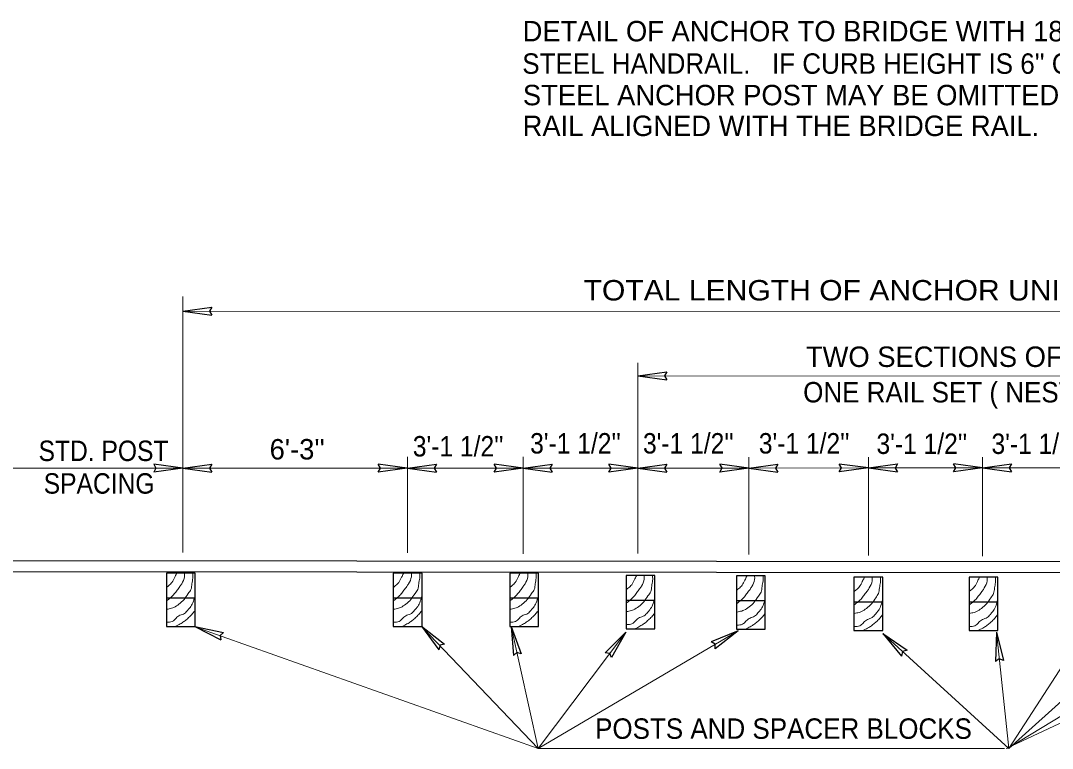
# Model space of a CAD drawing. Extents: x -68 to 845, y -11 to 259.
# Drawn here: x 518.7 to 578.7, y 58.4 to 100.7 of the extents above; entities that cross this region are included whole.
import ezdxf

# ---------------------------------------------------------------- set-up
doc = ezdxf.new("R2010")
doc.units = 0
doc.header["$LTSCALE"] = 0.48
doc.layers.add('1', color=7, linetype='Continuous', lineweight=13)
doc.layers.add('2', color=7, linetype='Continuous', lineweight=13)

msp = doc.modelspace()

# ---------------------------------------------------------------- linework, layer by layer
at = {"layer": '1'}
for p, q in [((528.1445, 69.7348), (528.1445, 84.6178)), ((528.1445, 83.7668), (606.4293, 83.7073)), ((554.5858, 69.6826), (554.5858, 80.7673)), ((554.5858, 80.0101), (606.4293, 79.9707)), ((541.1968, 69.7137), (541.1968, 75.295)), ((547.9224, 69.6514), (547.9224, 75.2899)), ((561.0312, 69.6202), (561.0312, 75.2799)), ((567.9747, 69.5579), (567.9747, 75.2747)), ((574.6069, 69.5267), (574.6069, 75.2696)), ((528.117, 74.6335), (515.959, 74.6367)), ((528.0328, 74.6335), (541.1843, 74.6392)), ((567.9747, 74.6508), (561.0317, 74.6478)), ((567.9747, 74.6508), (574.6069, 74.6536)), ((574.6069, 74.6536), (581.4198, 74.6566))]:
    msp.add_line(p, q, dxfattribs=at)
at = {"layer": '1', "lineweight": 25}
for p, q in [((528.1447, 83.766), (529.8309, 83.9963)), ((528.1447, 83.766), (529.8306, 83.533)), ((554.5861, 80.0092), (556.2722, 80.2396)), ((554.5861, 80.0092), (556.2719, 79.7763)), ((528.1442, 74.6334), (526.4582, 74.4025)), ((528.1442, 74.6334), (526.4584, 74.8658)), ((528.1446, 74.6335), (529.8305, 74.8659)), ((528.1446, 74.6335), (529.8307, 74.4026)), ((541.184, 74.64), (539.498, 74.8709)), ((541.184, 74.64), (539.4981, 74.4076)), ((541.2043, 74.6383), (542.8903, 74.8708)), ((541.2043, 74.6383), (542.8904, 74.4074)), ((547.9203, 74.642), (546.2342, 74.8729)), ((547.9203, 74.642), (546.2344, 74.4096)), ((547.9236, 74.6421), (549.6096, 74.8746)), ((547.9236, 74.6421), (549.6097, 74.4112)), ((554.5855, 74.645), (552.8994, 74.8759)), ((554.5855, 74.645), (552.8996, 74.4126)), ((554.5859, 74.645), (556.2718, 74.8773)), ((554.5859, 74.645), (556.272, 74.4141)), ((561.0308, 74.6478), (559.3447, 74.8787)), ((561.0308, 74.6478), (559.345, 74.4153)), ((561.0313, 74.6478), (562.7173, 74.8802)), ((561.0313, 74.6478), (562.7173, 74.4168)), ((567.9746, 74.6508), (566.2885, 74.8817)), ((567.9746, 74.6508), (566.2887, 74.4183)), ((567.9747, 74.6508), (569.6606, 74.8831)), ((567.9747, 74.6508), (569.6608, 74.4198)), ((574.606, 74.6537), (572.9199, 74.8846)), ((574.606, 74.6537), (572.9201, 74.4213)), ((574.6074, 74.6538), (576.2932, 74.8862)), ((574.6074, 74.6538), (576.2934, 74.4228)), ((595.547, 69.1767), (515.959, 69.2602)), ((596.113, 68.5297), (515.959, 68.6132)), ((527.1948, 68.4579), (527.1948, 65.4393)), ((540.3747, 68.4579), (540.3747, 65.4393)), ((547.1398, 68.4579), (547.1398, 65.4393)), ((553.905, 68.3233), (553.905, 65.3045)), ((560.3197, 68.2963), (560.3197, 65.2776)), ((567.1387, 68.2153), (567.1387, 65.1966)), ((573.8231, 68.2153), (573.8231, 65.1966)), ((527.1948, 67.1103), (528.8658, 67.1103)), ((540.3747, 67.1103), (542.0458, 67.1103)), ((547.1398, 67.1103), (548.8108, 67.1103)), ((553.905, 66.9756), (555.576, 66.9756)), ((560.3197, 66.9486), (561.9908, 66.9486)), ((567.1387, 66.8678), (568.8098, 66.8678)), ((573.8231, 66.8678), (575.4941, 66.8678)), ((528.8499, 65.4347), (530.5168, 65.0917)), ((528.8499, 65.4347), (530.3626, 64.6549)), ((542.0156, 65.4576), (543.3576, 64.4109)), ((542.0156, 65.4576), (543.0255, 64.0877)), ((547.227, 65.4388), (547.8113, 63.8404)), ((547.227, 65.4388), (547.3586, 63.7421)), ((553.8914, 65.1085), (552.6879, 63.9053)), ((553.8914, 65.1085), (553.057, 63.6253)), ((560.4136, 65.1875), (558.839, 64.5417)), ((560.4136, 65.1875), (559.0716, 64.141)), ((568.8218, 65.0288), (570.2226, 64.0624)), ((568.8218, 65.0288), (569.9101, 63.7204)), ((575.4219, 65.1079), (575.367, 63.407)), ((575.4219, 65.1079), (575.8278, 63.4551))]:
    msp.add_line(p, q, dxfattribs=at)
for points in [[(529.8309, 83.9963), (529.7003, 83.7624), (529.8306, 83.533)], [(556.2722, 80.2396), (556.1417, 80.0057), (556.2719, 79.7763)], [(526.4584, 74.8658), (526.5888, 74.6317), (526.4582, 74.4025)], [(529.8305, 74.8659), (529.7001, 74.6317), (529.8307, 74.4026)], [(539.4981, 74.4076), (539.6285, 74.6418), (539.498, 74.8709)], [(542.8903, 74.8708), (542.7599, 74.6367), (542.8904, 74.4074)], [(546.2344, 74.4096), (546.3647, 74.6437), (546.2342, 74.8729)], [(549.6096, 74.8746), (549.4792, 74.6404), (549.6097, 74.4112)], [(552.8996, 74.4126), (553.0299, 74.6467), (552.8994, 74.8759)], [(556.2718, 74.8773), (556.1414, 74.6432), (556.272, 74.4141)], [(559.345, 74.4153), (559.4753, 74.6495), (559.3447, 74.8787)], [(562.7173, 74.8802), (562.5868, 74.646), (562.7173, 74.4168)], [(566.2887, 74.4183), (566.419, 74.6525), (566.2885, 74.8817)], [(569.6606, 74.8831), (569.5303, 74.649), (569.6608, 74.4198)], [(572.9201, 74.4213), (573.0504, 74.6554), (572.9199, 74.8846)], [(576.2932, 74.8862), (576.1629, 74.652), (576.2934, 74.4228)], [(527.1948, 65.4393), (528.8658, 65.4393), (528.8658, 68.4579)], [(540.3747, 65.4393), (542.0458, 65.4393), (542.0458, 68.4579)], [(547.1398, 65.4393), (548.8108, 65.4393), (548.8108, 68.4579)], [(553.905, 65.3045), (555.576, 65.3045), (555.576, 68.3233)], [(560.3197, 65.2776), (561.9908, 65.2776), (561.9908, 68.2963)], [(567.1387, 65.1966), (568.8098, 65.1966), (568.8098, 68.2153)], [(573.8231, 65.1966), (575.4941, 65.1966), (575.4941, 68.2153)], [(530.5168, 65.0917), (530.3159, 64.9145), (530.3626, 64.6549)], [(543.3576, 64.4109), (543.0988, 64.3412), (543.0255, 64.0877)], [(559.0716, 64.141), (559.067, 64.4088), (558.839, 64.5417)], [(547.8113, 63.8404), (547.5549, 63.9182), (547.3586, 63.7421)], [(553.057, 63.6253), (552.9494, 63.8707), (552.6879, 63.9053)], [(570.2226, 64.0624), (569.9684, 63.9777), (569.9101, 63.7204)], [(575.8278, 63.4551), (575.5814, 63.5605), (575.367, 63.407)]]:
    msp.add_lwpolyline(points, dxfattribs=at)
at = {"layer": '1'}
msp.add_lwpolyline([(541.2041, 74.6392), (547.9224, 74.6421), (554.5858, 74.645), (561.0312, 74.6478)], dxfattribs=at)
at = {"layer": '1', "lineweight": 25}
for points in [[(527.1948, 65.4393), (528.8658, 65.4393), (528.8658, 68.5387), (527.1948, 68.5387)], [(540.3747, 65.4393), (542.0458, 65.4393), (542.0458, 68.5387), (540.3747, 68.5387)], [(547.1398, 65.4393), (548.8108, 65.4393), (548.8108, 68.5387), (547.1398, 68.5387)], [(553.905, 65.3045), (555.576, 65.3045), (555.576, 68.4041), (553.905, 68.4041)], [(560.3197, 65.2776), (561.9908, 65.2776), (561.9908, 68.3771), (560.3197, 68.3771)], [(567.1387, 65.1966), (568.8098, 65.1966), (568.8098, 68.2963), (567.1387, 68.2963)], [(573.8231, 65.1966), (575.4941, 65.1966), (575.4941, 68.2963), (573.8231, 68.2963)]]:
    msp.add_lwpolyline(points, close=True, dxfattribs=at)
at = {"layer": '1'}
for points in [[(528.2459, 68.5119), (528.2459, 68.3233), (528.0842, 67.9189), (527.9764, 67.7572), (527.8147, 67.5416), (527.653, 67.3259), (527.4643, 67.1373), (527.1948, 66.9216)], [(527.7877, 68.5119), (527.68, 68.2963), (527.5182, 67.9997), (527.3295, 67.8111), (527.2218, 67.7302)], [(528.7311, 68.5119), (528.7311, 68.2423), (528.6772, 67.9189), (528.6232, 67.5955), (528.4616, 67.3528), (528.219, 67.0025), (527.9226, 66.7329), (527.6261, 66.5443), (527.3565, 66.4634), (527.2218, 66.4365)], [(541.4259, 68.5119), (541.4259, 68.3233), (541.2642, 67.9189), (541.1563, 67.7572), (540.9946, 67.5416), (540.8329, 67.3259), (540.6442, 67.1373), (540.3747, 66.9216)], [(540.9677, 68.5119), (540.8599, 68.2963), (540.6982, 67.9997), (540.5095, 67.8111), (540.4017, 67.7302)], [(541.911, 68.5119), (541.911, 68.2423), (541.8571, 67.9189), (541.8032, 67.5955), (541.6415, 67.3528), (541.3989, 67.0025), (541.1024, 66.7329), (540.8059, 66.5443), (540.5363, 66.4634), (540.4017, 66.4365)], [(548.191, 68.5119), (548.191, 68.3233), (548.0293, 67.9189), (547.9214, 67.7572), (547.7597, 67.5416), (547.5981, 67.3259), (547.4093, 67.1373), (547.1398, 66.9216)], [(547.7328, 68.5119), (547.6251, 68.2963), (547.4633, 67.9997), (547.2746, 67.8111), (547.1668, 67.7302)], [(548.6762, 68.5119), (548.6762, 68.2423), (548.6222, 67.9189), (548.5683, 67.5955), (548.4066, 67.3528), (548.1641, 67.0025), (547.8676, 66.7329), (547.5711, 66.5443), (547.3016, 66.4634), (547.1668, 66.4365)], [(554.9562, 68.3771), (554.9562, 68.1884), (554.7944, 67.7842), (554.6866, 67.6224), (554.5249, 67.4068), (554.3632, 67.1912), (554.1746, 67.0025), (553.905, 66.7869)], [(554.498, 68.3771), (554.3901, 68.1614), (554.2284, 67.8651), (554.0398, 67.6763), (553.9318, 67.5955)], [(555.4413, 68.3771), (555.4413, 68.1076), (555.3874, 67.7842), (555.3335, 67.4608), (555.1717, 67.2182), (554.9292, 66.8678), (554.6327, 66.5982), (554.3362, 66.4095), (554.0667, 66.3287), (553.9318, 66.3017)], [(561.3709, 68.3502), (561.3709, 68.1614), (561.2091, 67.7572), (561.1014, 67.5955), (560.9397, 67.3798), (560.7779, 67.1642), (560.5892, 66.9756), (560.3197, 66.7599)], [(560.9127, 68.3502), (560.8048, 68.1345), (560.6432, 67.8381), (560.4546, 67.6493), (560.3467, 67.5685)], [(561.856, 68.3502), (561.856, 68.0806), (561.8022, 67.7572), (561.7482, 67.4338), (561.5865, 67.1912), (561.344, 66.8407), (561.0474, 66.5712), (560.7509, 66.3826), (560.4814, 66.3017), (560.3467, 66.2747)], [(568.19, 68.2693), (568.19, 68.0806), (568.0282, 67.6763), (567.9204, 67.5147), (567.7587, 67.299), (567.5969, 67.0833), (567.4082, 66.8948), (567.1387, 66.6791)], [(567.7318, 68.2693), (567.6239, 68.0537), (567.4622, 67.7572), (567.2736, 67.5685), (567.1657, 67.4877)], [(568.6751, 68.2693), (568.6751, 67.9997), (568.6213, 67.6763), (568.5672, 67.3528), (568.4055, 67.1103), (568.163, 66.7599), (567.8665, 66.4903), (567.5701, 66.3017), (567.3006, 66.2209), (567.1657, 66.1939)], [(574.8742, 68.2693), (574.8742, 68.0806), (574.7125, 67.6763), (574.6047, 67.5147), (574.4429, 67.299), (574.2812, 67.0833), (574.0926, 66.8948), (573.8231, 66.6791)], [(574.416, 68.2693), (574.3082, 68.0537), (574.1465, 67.7572), (573.9578, 67.5685), (573.8501, 67.4877)], [(575.3593, 68.2693), (575.3593, 67.9997), (575.3054, 67.6763), (575.2515, 67.3528), (575.0898, 67.1103), (574.8473, 66.7599), (574.5508, 66.4903), (574.2543, 66.3017), (573.9847, 66.2209), (573.8501, 66.1939)], [(528.839, 67.1642), (528.7311, 66.8137), (528.5694, 66.5443), (528.4347, 66.3826), (528.2459, 66.1939), (527.9764, 66.0861), (527.7608, 65.9243), (527.5991, 65.7627), (527.3027, 65.6818), (527.2218, 65.6818)], [(542.0188, 67.1642), (541.911, 66.8137), (541.7493, 66.5443), (541.6145, 66.3826), (541.4259, 66.1939), (541.1563, 66.0861), (540.9407, 65.9243), (540.7791, 65.7627), (540.4825, 65.6818), (540.4017, 65.6818)], [(548.784, 67.1642), (548.6762, 66.8137), (548.5145, 66.5443), (548.3796, 66.3826), (548.191, 66.1939), (547.9214, 66.0861), (547.7059, 65.9243), (547.5441, 65.7627), (547.2477, 65.6818), (547.1668, 65.6818)], [(555.5491, 67.0295), (555.4413, 66.6791), (555.2796, 66.4095), (555.1448, 66.2478), (554.9562, 66.0592), (554.6866, 65.9513), (554.471, 65.7897), (554.3093, 65.6279), (554.0127, 65.5471), (553.9318, 65.5471)], [(561.9638, 67.0025), (561.856, 66.6521), (561.6943, 66.3826), (561.5595, 66.2209), (561.3709, 66.0322), (561.1014, 65.9243), (560.8858, 65.7627), (560.724, 65.6009), (560.4276, 65.5201), (560.3467, 65.5201)], [(568.7829, 66.9216), (568.6751, 66.5712), (568.5133, 66.3017), (568.3787, 66.1401), (568.19, 65.9513), (567.9204, 65.8435), (567.7048, 65.6818), (567.5431, 65.5201), (567.2466, 65.4393), (567.1657, 65.4393)], [(575.4673, 66.9216), (575.3593, 66.5712), (575.1977, 66.3017), (575.0629, 66.1401), (574.8742, 65.9513), (574.6047, 65.8435), (574.3891, 65.6818), (574.2273, 65.5201), (573.9309, 65.4393), (573.8501, 65.4393)], [(528.839, 66.3287), (528.6772, 66.1401), (528.4886, 65.9513), (528.2998, 65.7897), (528.1112, 65.6548), (527.8686, 65.5201), (527.7069, 65.4393)], [(542.0188, 66.3287), (541.8571, 66.1401), (541.6685, 65.9513), (541.4797, 65.7897), (541.2911, 65.6548), (541.0485, 65.5201), (540.8868, 65.4393)], [(548.784, 66.3287), (548.6222, 66.1401), (548.4336, 65.9513), (548.2449, 65.7897), (548.0562, 65.6548), (547.8136, 65.5201), (547.6519, 65.4393)], [(555.5491, 66.1939), (555.3874, 66.0052), (555.1987, 65.8167), (555.01, 65.6548), (554.8213, 65.5201), (554.5788, 65.3853), (554.4171, 65.3045)], [(561.9638, 66.167), (561.8022, 65.9783), (561.6134, 65.7897), (561.4248, 65.6279), (561.2361, 65.4932), (560.9936, 65.3584), (560.8318, 65.2776)], [(568.7829, 66.0861), (568.6213, 65.8975), (568.4325, 65.7088), (568.2438, 65.5471), (568.0552, 65.4123), (567.8127, 65.2776), (567.6509, 65.1966)], [(575.4673, 66.0861), (575.3054, 65.8975), (575.1168, 65.7088), (574.9281, 65.5471), (574.7395, 65.4123), (574.4968, 65.2776), (574.3352, 65.1966)]]:
    msp.add_spline(points, degree=3, dxfattribs=at)
at = {"layer": '2'}
for p, q in [((548.7846, 58.3506), (542.0464, 65.3893)), ((548.7846, 58.3506), (547.2278, 65.4393)), ((548.7846, 58.3506), (560.4142, 65.1868)), ((548.7846, 58.3506), (553.8922, 65.1082)), ((568.8222, 65.0297), (576.1299, 58.3506)), ((575.4227, 65.1082), (576.1299, 58.3506)), ((590.4756, 65.1132), (575.9728, 58.3506)), ((587.3127, 65.1819), (576.0513, 58.3506)), ((580.6152, 65.2776), (576.1299, 58.3506)), ((583.7956, 65.2236), (576.1299, 58.3506))]:
    msp.add_line(p, q, dxfattribs=at)
msp.add_lwpolyline([(528.9069, 65.4027), (548.7846, 58.3506), (575.8942, 58.3506)], dxfattribs=at)

# ---------------------------------------------------------------- texts
at = {"layer": '1'}
for s, p in [("DETAIL OF ANCHOR TO BRIDGE WITH 18'' CONCRETE CURB &", (547.8908, 99.4506)), ('STEEL ANCHOR POST MAY BE OMITTED & THE APPROACH', (547.9047, 95.7351)), ('RAIL ALIGNED WITH THE BRIDGE RAIL.', (547.8908, 93.9461)), ('TWO SECTIONS OF W-BEAM GUARDRAIL', (564.3475, 80.5233)), ("6'-3''", (533.1928, 75.1453))]:
    msp.add_text(s, height=1.188, dxfattribs=at).set_placement(p)
for s, width, p in [("STEEL HANDRAIL.   IF CURB HEIGHT IS 6'' OR LESS,   SPECIAL", 0.95, (547.8702, 97.5652)), ("TOTAL LENGTH OF ANCHOR UNIT = 37'-6''", 1.1, (551.4303, 84.3883)), ('ONE RAIL SET ( NESTED ) INSIDE THE OTHER.', 0.95, (564.1888, 78.4609)), ("3'-1 1/2''", 0.9, (548.3272, 75.4906)), ("3'-1 1/2''", 0.9, (554.8836, 75.4906)), ("3'-1 1/2''", 0.9, (561.6125, 75.4906)), ('STD. POST', 0.9, (519.7701, 75.0541)), ("3'-1 1/2''", 0.9, (541.512, 75.318)), ("3'-1 1/2''", 0.9, (568.4483, 75.4663)), ("3'-1 1/2''", 0.9, (575.1293, 75.4663)), ('SPACING', 0.9, (520.0686, 73.157))]:
    msp.add_text(s, height=1.188, dxfattribs=dict(at, width=width)).set_placement(p)
at = {"layer": '2', "width": 0.95}
msp.add_text('POSTS AND SPACER BLOCKS', height=1.188, dxfattribs=at).set_placement((552.1002, 58.906))

doc.saveas('drawing.dxf')
